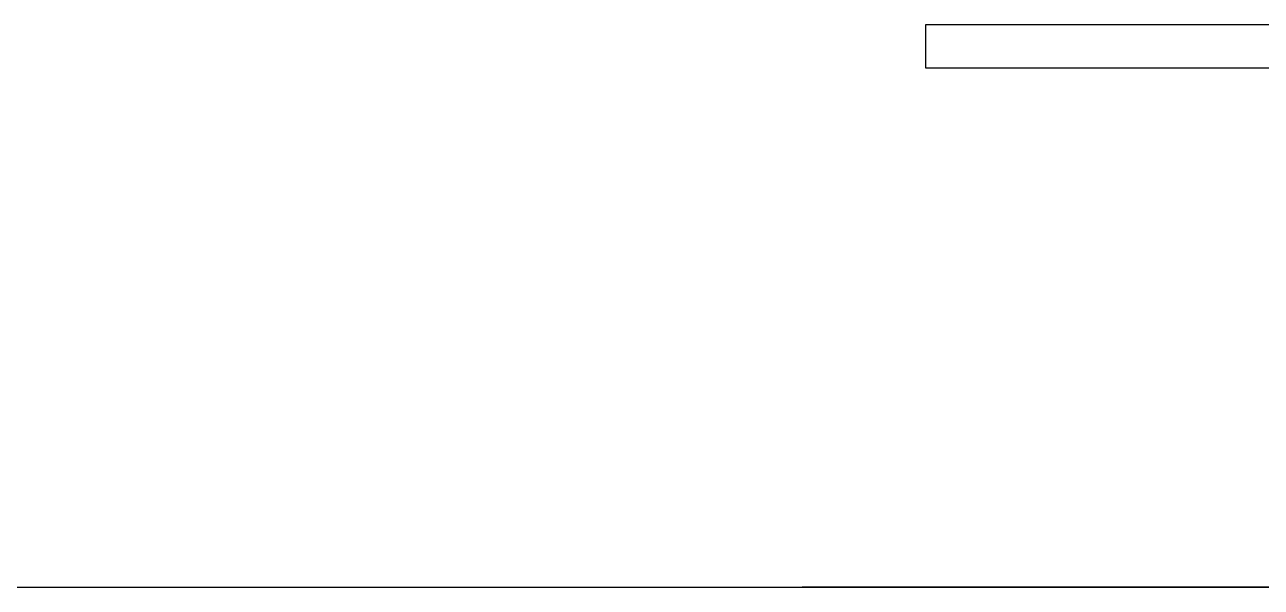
# Model space of a CAD drawing. Header units: metres. Extents: x -355 to 973, y -73 to 238.
# Drawn here: x 707.271 to 710.127, y 217.822 to 219.122 of the extents above; entities that cross this region are included whole.
import ezdxf

# ---------------------------------------------------------------- set-up
doc = ezdxf.new("R2010")
doc.units = ezdxf.units.M
doc.header["$LTSCALE"] = 3
doc.header["$MEASUREMENT"] = 0
doc.linetypes.add('ACAD_ISO02W100', pattern=[15, 12, -3])
doc.layers.add('4', color=4, linetype='ACAD_ISO02W100')

msp = doc.modelspace()

# ---------------------------------------------------------------- linework, layer by layer
at = {"layer": '4', "color": 0}
for p, q in [((710.4619, 219.1225), (709.3518, 219.1225)), ((709.3518, 219.1225), (709.3518, 219.0225)), ((709.3518, 219.0225), (710.4619, 219.0225)), ((707.0635, 217.8225), (710.6635, 217.8225)), ((712.4093, 217.8225), (709.0664, 217.8225)), ((712.3093, 217.8225), (709.0664, 217.8225))]:
    msp.add_line(p, q, dxfattribs=at)

doc.saveas('drawing.dxf')
